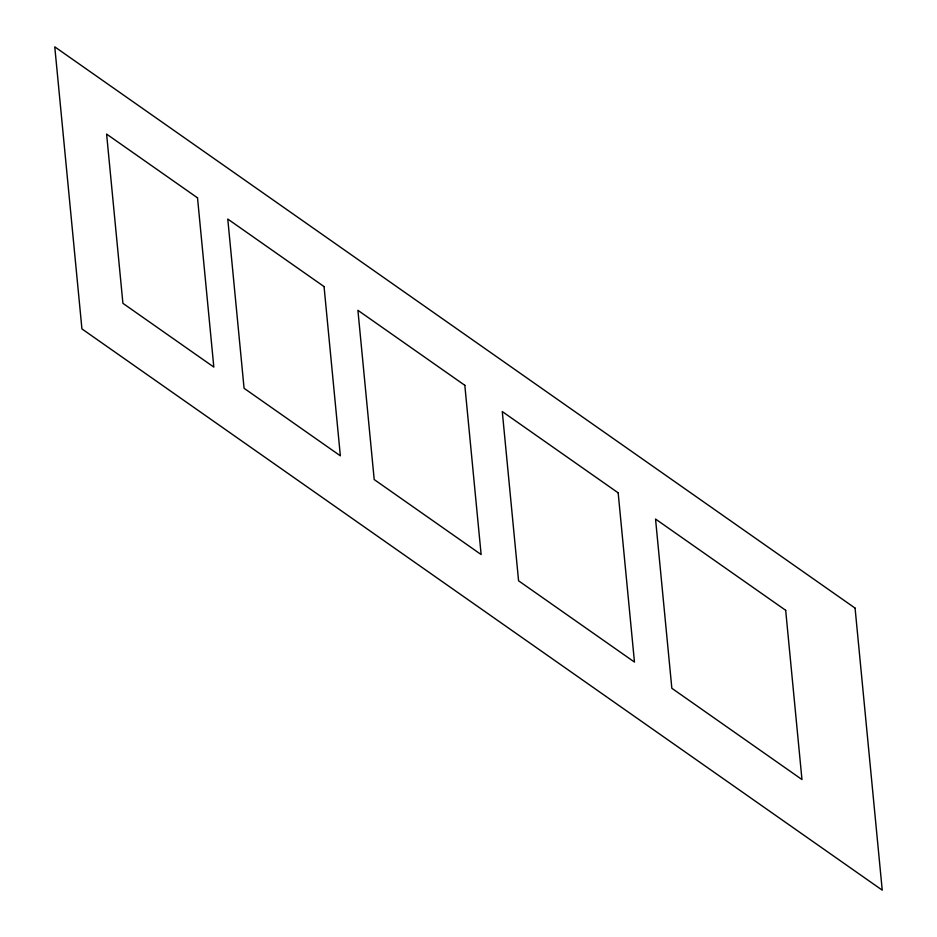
<?xml version="1.0" encoding="UTF-8"?>
<svg xmlns="http://www.w3.org/2000/svg" width="937" height="937" viewBox="0 0 937 937"><rect width="100%" height="100%" fill="white"/><g stroke="black" fill="none" stroke-linecap="round" stroke-linejoin="round"><path stroke-width="1.41" d="M855.071 608.101L54.768 46.85L81.929 328.899L882.232 890.15L855.071 608.101M197.52 197.848L106.607 134.096L122.911 303.319L213.823 367.081L197.52 197.848M324.05 286.581L227.773 219.059L244.077 388.293L340.354 455.815L324.05 286.581M464.822 385.306L357.911 310.323L374.203 479.557L481.126 554.54L464.822 385.306M618.162 492.839L502.279 411.577L518.571 580.799L634.466 662.072L618.162 492.839M785.674 610.303L655.537 519.051L671.841 688.285L801.967 779.537L785.674 610.303"/></g></svg>
